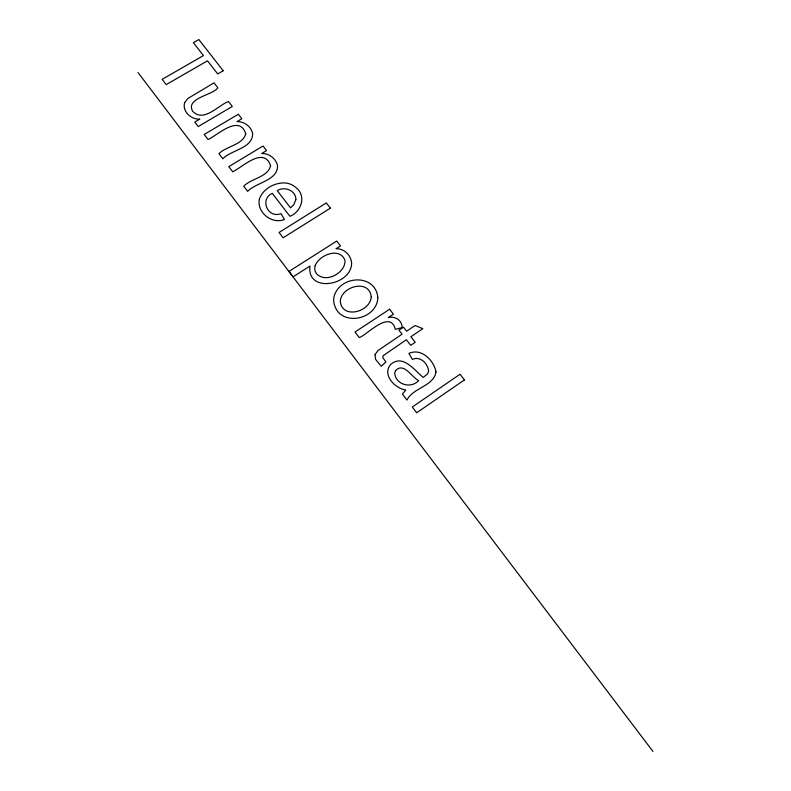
<?xml version="1.0" encoding="UTF-8"?>
<svg xmlns="http://www.w3.org/2000/svg" width="791" height="791" viewBox="0 0 791 791"><rect width="100%" height="100%" fill="white"/><g stroke="black" fill="none" stroke-linecap="round" stroke-linejoin="round"><path stroke-width="1.19" d="M138.02 72.535L652.98 751.45M374.983 354.734L375.685 359.5L381.282 366.292L385.879 361.981L382.725 357.453L383.131 355.723L406.356 339.725L410.687 345.321L415.226 342.285L410.885 336.689L422.849 328.69L415.097 325.516L406.614 331.182L403.469 327.128L398.941 330.134L402.085 334.197L377.94 350.571L374.983 354.734M436.009 371.889C433.784 386.344 412.981 387.61 406.96 400.068L402.401 394.086L405.832 390.012C395.114 388.549 381.776 374.875 390.596 364.542C402.846 353.567 414.504 370.455 423.234 377.436L427.526 373.945L428.593 371.394C428.188 363.791 420.278 355.594 412.358 359.421L408.907 353.409C421.306 347.664 433.883 360.3 436.009 371.889M377.821 297.614C377.337 319.811 339.992 327.622 334.178 303.952A17.877 16.512 4.4 0 1 335.196 293.352C343.601 274.685 376.032 274.873 377.821 297.614M270.601 165.823C267.813 177.283 251.014 178.469 243.727 186.201L247.682 191.382C255.641 182.503 278.452 180.566 277.493 165.349C275.733 158.368 268.92 153.227 261.702 153.513L266.537 150.587L262.998 146.028L228.797 166.644L232.722 171.785C241.73 167.682 264.056 145.643 270.601 165.823M259.339 199.184C256.699 212.463 271.936 224.634 284.444 219.502L281.023 213.61C267.793 218.919 259.329 199.144 272.282 193.34L289.931 216.299C301.46 211.83 306.7 195.654 295.874 187.507A17.669 15.83 0.1 0 0 285.798 182.988C275.021 182.207 262.869 188.624 259.339 199.184M245.764 133.719C242.867 145.03 226.216 146.098 218.919 153.701L222.815 158.803C230.754 150.043 253.387 148.322 252.606 133.264C250.895 126.352 244.122 121.33 237.013 121.596L241.838 118.739L238.348 114.25L204.226 134.46L208.092 139.513C217.05 135.617 239.297 113.805 245.764 133.719M351.6 263.116C351.639 285.67 306.394 293.59 310.003 266.043L293.065 276.83L288.962 271.422L336.719 241.077L340.476 245.912L336.037 248.74C344.095 248.354 351.115 255.186 351.6 263.116M371.226 296.981C370.307 312.03 341.821 319.663 340.298 301.114C341.386 286.194 369.545 278.551 371.226 296.981M315.164 265.687L314.769 267.882A9.769 8.938 2.2 0 0 316.578 273.745C325.684 283.633 345.38 273.103 345.054 260.664C340.199 246.545 319.168 254.811 315.164 265.687M295.874 199.589L293.748 204.81L290.485 207.825L277.275 190.69C284.365 185.915 296.101 190.522 295.874 199.589M184.669 102.573C181.96 111.452 191.244 119.718 199.816 119.115L194.784 122.071L198.205 126.57L232.307 106.459L228.461 101.505C218.326 105.203 203.663 123.02 192.618 111.224C185.302 97.847 213.155 95.227 217.812 87.771L214.005 82.857L187.803 98.539L184.669 102.573M395.48 370.752L394.689 373.223C395.619 384.693 411.122 389.034 418.637 380.57C411.607 377.267 403.667 361.635 395.48 370.752M464.436 379.917L416.669 412.783L412.269 407.019L460.026 374.262L464.436 379.917M389.597 309.241L355.03 332.032L359.272 337.589C366.708 335.196 390.26 309.143 395.292 329.303L402.174 327.612C402.164 320.296 395.006 315.757 388.223 317.616L393.424 314.175L389.597 309.241M330.391 208.142L283.099 237.784L279.045 232.485L326.327 202.931L330.391 208.142M223.181 70.745L217.703 73.919L207.499 60.818L166.189 84.617L162.145 79.318L203.445 55.597L193.38 42.665L198.838 39.55L223.181 70.745"/></g></svg>
